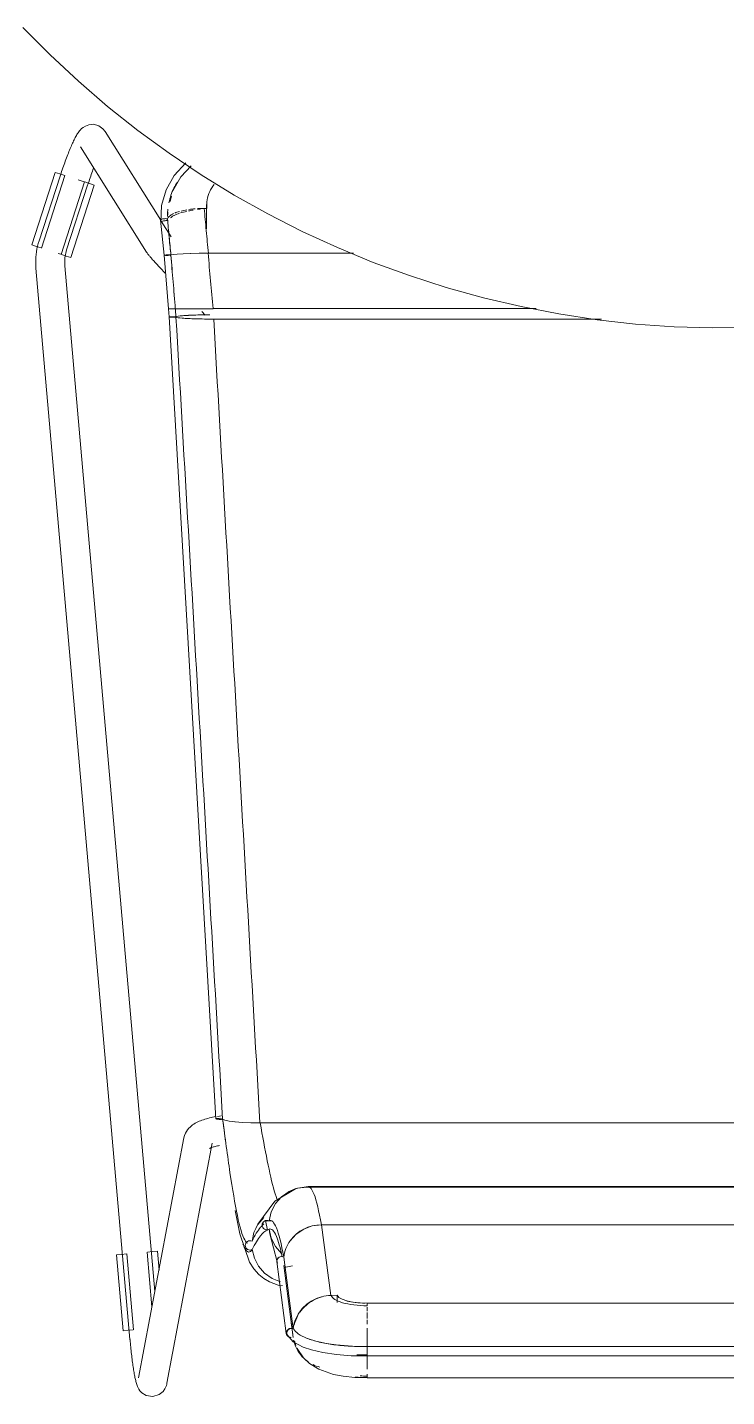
# Model space of a CAD drawing. Header units: millimetres. Extents: x 155927 to 317870, y -36033 to 97293.
# Drawn here: x 230032 to 230321, y 30265 to 30832 of the extents above; entities that cross this region are included whole.
import ezdxf

# ---------------------------------------------------------------- set-up
doc = ezdxf.new("R2010")
doc.units = ezdxf.units.MM
doc.header["$MEASUREMENT"] = 0
doc.layers.add('I-FURN', color=8, linetype='CONTINUOUS', lineweight=9)

msp = doc.modelspace()

# ---------------------------------------------------------------- linework, layer by layer
at = {"layer": 'I-FURN'}
for p, q in [((230029.81, 30832.02), (230041.06, 30820.65)), ((230041.06, 30820.65), (230052.76, 30809.74)), ((230052.76, 30809.74), (230064.89, 30799.3)), ((230064.89, 30799.3), (230077.42, 30789.35)), ((230053.64, 30789.65), (230053.27, 30789.23)), ((230054.1, 30790.12), (230053.64, 30789.65)), ((230054.73, 30790.64), (230054.1, 30790.12)), ((230055.65, 30791.2), (230054.73, 30790.64)), ((230057.03, 30791.72), (230055.65, 30791.2)), ((230059, 30791.9), (230057.03, 30791.72)), ((230061.23, 30791.31), (230059, 30791.9)), ((230062.96, 30790.09), (230061.23, 30791.31)), ((230062.96, 30790.09), (230063.85, 30788.96)), ((230050.33, 30784.05), (230050.09, 30783.52)), ((230050.56, 30784.56), (230050.33, 30784.05)), ((230050.8, 30785.05), (230050.56, 30784.56)), ((230051.03, 30785.52), (230050.8, 30785.05)), ((230051.26, 30785.98), (230051.03, 30785.52)), ((230051.49, 30786.42), (230051.26, 30785.98)), ((230051.72, 30786.84), (230051.49, 30786.42)), ((230051.95, 30787.25), (230051.72, 30786.84)), ((230052.18, 30787.65), (230051.95, 30787.25)), ((230052.42, 30788.05), (230052.18, 30787.65)), ((230052.68, 30788.43), (230052.42, 30788.05)), ((230052.96, 30788.82), (230052.68, 30788.43)), ((230053.27, 30789.23), (230052.96, 30788.82)), ((230086.89, 30752.2), (230063.85, 30788.96)), ((230077.42, 30789.35), (230090.34, 30779.92)), ((230048.11, 30778.71), (230047.86, 30778.04)), ((230048.37, 30779.36), (230048.11, 30778.71)), ((230048.62, 30780), (230048.37, 30779.36)), ((230048.87, 30780.63), (230048.62, 30780)), ((230049.12, 30781.24), (230048.87, 30780.63)), ((230049.36, 30781.83), (230049.12, 30781.24)), ((230049.61, 30782.41), (230049.36, 30781.83)), ((230049.85, 30782.98), (230049.61, 30782.41)), ((230050.09, 30783.52), (230049.85, 30782.98)), ((230053.68, 30782.59), (230080.99, 30739.01)), ((230090.34, 30779.92), (230103.63, 30771)), ((230046.08, 30773.11), (230045.83, 30772.37)), ((230046.33, 30773.83), (230046.08, 30773.11)), ((230046.59, 30774.56), (230046.33, 30773.83)), ((230046.84, 30775.27), (230046.59, 30774.56)), ((230047.09, 30775.98), (230046.84, 30775.27)), ((230047.35, 30776.68), (230047.09, 30775.98)), ((230047.6, 30777.37), (230047.35, 30776.68)), ((230047.86, 30778.04), (230047.6, 30777.37)), ((230058.81, 30773.09), (230058.58, 30772.45)), ((230059.05, 30773.71), (230058.81, 30773.09)), ((230092.49, 30770.78), (230097.23, 30775.93)), ((230095.17, 30770.2), (230099.44, 30774.67)), ((230033.48, 30741.99), (230043.17, 30772)), ((230045.19, 30770.44), (230036.48, 30743.63)), ((230037.52, 30740.68), (230047.21, 30770.69)), ((230043.17, 30772), (230045.12, 30771.37)), ((230045.12, 30771.37), (230047.1, 30770.73)), ((230045.34, 30770.9), (230045.19, 30770.44)), ((230045.59, 30771.64), (230045.34, 30770.9)), ((230045.83, 30772.37), (230045.59, 30771.64)), ((230055.28, 30768.09), (230045.59, 30738.08)), ((230055.19, 30768.12), (230052.71, 30768.92)), ((230055.4, 30768.05), (230057.37, 30767.41)), ((230056.71, 30767.06), (230056.61, 30766.73)), ((230056.94, 30767.75), (230056.71, 30767.06)), ((230057.17, 30768.44), (230056.94, 30767.75)), ((230057.4, 30769.13), (230057.17, 30768.44)), ((230057.37, 30767.41), (230059.33, 30766.78)), ((230057.64, 30769.81), (230057.4, 30769.13)), ((230057.87, 30770.48), (230057.64, 30769.81)), ((230058.11, 30771.15), (230057.87, 30770.48)), ((230058.34, 30771.8), (230058.11, 30771.15)), ((230058.58, 30772.45), (230058.34, 30771.8)), ((230089.1, 30764.77), (230092.49, 30770.78)), ((230091.81, 30764.37), (230095.17, 30770.2)), ((230103.63, 30771), (230117.26, 30762.63)), ((230047.9, 30739.92), (230056.61, 30766.73)), ((230049.64, 30736.77), (230059.33, 30766.78)), ((230087.22, 30758.25), (230089.1, 30764.77)), ((230117.26, 30762.63), (230131.21, 30754.81)), ((230086.94, 30751.34), (230087.22, 30758.25)), ((230104.89, 30757.12), (230105.94, 30757.12)), ((230105.88, 30758.37), (230105.88, 30748.61)), ((230086.82, 30752.23), (230088.24, 30737.74)), ((230091.16, 30745.38), (230087.1, 30751.86)), ((230131.21, 30754.81), (230145.47, 30747.55)), ((230145.47, 30747.55), (230160.01, 30740.87)), ((230035.43, 30741.36), (230033.48, 30741.99)), ((230035.42, 30739.19), (230035.27, 30738.06)), ((230035.62, 30740.31), (230035.42, 30739.19)), ((230037.41, 30740.72), (230035.43, 30741.36)), ((230035.86, 30741.43), (230035.62, 30740.31)), ((230036.15, 30742.54), (230035.86, 30741.43)), ((230036.48, 30743.63), (230036.15, 30742.54)), ((230047.39, 30737.97), (230047.53, 30738.62)), ((230047.53, 30738.62), (230047.7, 30739.26)), ((230047.7, 30739.26), (230047.89, 30739.89)), ((230047.89, 30739.89), (230047.9, 30739.92)), ((230080.99, 30739.01), (230081.2, 30738.68)), ((230081.2, 30738.68), (230081.39, 30738.43)), ((230160.01, 30740.87), (230174.8, 30734.78)), ((230035.1, 30735.78), (230035.09, 30734.64)), ((230035.09, 30734.64), (230035.12, 30733.5)), ((230035.16, 30736.92), (230035.1, 30735.78)), ((230035.12, 30733.5), (230035.19, 30732.36)), ((230035.27, 30738.06), (230035.16, 30736.92)), ((230045.5, 30738.11), (230044.33, 30738.49)), ((230047.68, 30737.4), (230045.71, 30738.04)), ((230047.09, 30735.34), (230047.13, 30736)), ((230047.09, 30734.68), (230047.09, 30735.34)), ((230047.1, 30734.02), (230047.09, 30734.68)), ((230047.15, 30733.36), (230047.1, 30734.02)), ((230047.13, 30736), (230047.19, 30736.66)), ((230084.44, 30308.86), (230047.15, 30733.36)), ((230047.19, 30736.66), (230047.28, 30737.32)), ((230047.28, 30737.32), (230047.39, 30737.97)), ((230049.64, 30736.77), (230047.68, 30737.4)), ((230081.39, 30738.43), (230081.56, 30738.2)), ((230081.56, 30738.2), (230081.73, 30737.98)), ((230081.73, 30737.98), (230081.91, 30737.75)), ((230081.91, 30737.75), (230082.1, 30737.52)), ((230082.1, 30737.52), (230082.31, 30737.28)), ((230082.31, 30737.28), (230082.52, 30737.03)), ((230082.52, 30737.03), (230082.75, 30736.76)), ((230082.75, 30736.76), (230082.99, 30736.48)), ((230082.99, 30736.48), (230083.25, 30736.19)), ((230083.25, 30736.19), (230083.52, 30735.88)), ((230083.52, 30735.88), (230083.81, 30735.56)), ((230083.81, 30735.56), (230084.11, 30735.22)), ((230084.11, 30735.22), (230084.43, 30734.87)), ((230084.43, 30734.87), (230084.76, 30734.51)), ((230084.76, 30734.51), (230085.1, 30734.13)), ((230085.1, 30734.13), (230085.46, 30733.74)), ((230085.46, 30733.74), (230085.82, 30733.34)), ((230085.82, 30733.34), (230086.2, 30732.92)), ((230088.24, 30737.74), (230088.31, 30737.77)), ((230088.31, 30737.77), (230088.24, 30737.74)), ((230088.24, 30737.74), (230090.07, 30715.54)), ((230088.24, 30737.74), (230088.3, 30737.72)), ((230088.31, 30737.72), (230088.24, 30737.74)), ((230088.3, 30737.72), (230088.49, 30737.69)), ((230088.5, 30737.79), (230088.31, 30737.77)), ((230088.49, 30737.69), (230088.31, 30737.72)), ((230088.49, 30737.69), (230088.78, 30737.67)), ((230088.79, 30737.67), (230088.49, 30737.69)), ((230088.79, 30737.81), (230088.5, 30737.79)), ((230088.5, 30737.79), (230088.8, 30737.81)), ((230088.78, 30737.67), (230089.16, 30737.65)), ((230089.18, 30737.83), (230088.79, 30737.81)), ((230089.17, 30737.65), (230088.79, 30737.67)), ((230088.8, 30737.81), (230089.18, 30737.83)), ((230089.16, 30737.65), (230089.62, 30737.64)), ((230089.62, 30737.64), (230089.17, 30737.65)), ((230089.63, 30737.84), (230089.18, 30737.83)), ((230089.18, 30737.83), (230089.63, 30737.84)), ((230089.62, 30737.64), (230090.11, 30737.64)), ((230090.11, 30737.64), (230089.62, 30737.64)), ((230090.12, 30737.85), (230089.63, 30737.84)), ((230089.63, 30737.84), (230090.13, 30737.85)), ((230090.62, 30737.84), (230090.12, 30737.85)), ((230090.13, 30737.85), (230090.62, 30737.84)), ((230090.6, 30737.64), (230091.08, 30737.65)), ((230091.08, 30737.65), (230090.61, 30737.64)), ((230091.09, 30737.83), (230090.62, 30737.84)), ((230090.62, 30737.84), (230091.09, 30737.83)), ((230091.09, 30737.83), (230091.98, 30738.03)), ((230091.98, 30738.03), (230091.09, 30737.83)), ((230091.98, 30738.03), (230093.7, 30738.21)), ((230093.72, 30738.21), (230091.98, 30738.03)), ((230093.71, 30738.21), (230096.15, 30738.36)), ((230096.19, 30738.36), (230093.72, 30738.21)), ((230096.19, 30738.36), (230099.23, 30738.47)), ((230099.29, 30738.47), (230096.19, 30738.36)), ((230102.73, 30738.55), (230099.29, 30738.47)), ((230099.29, 30738.47), (230102.73, 30738.54)), ((230102.82, 30738.55), (230106.47, 30738.57)), ((230106.59, 30738.57), (230102.83, 30738.55)), ((230166.7, 30738.57), (230106.59, 30738.57)), ((230106.59, 30738.57), (230166.7, 30738.57)), ((230174.8, 30734.78), (230189.83, 30729.28)), ((230035.19, 30732.36), (230035.19, 30732.31)), ((230035.2, 30732.31), (230074.14, 30288.99)), ((230086.2, 30732.92), (230086.6, 30732.5)), ((230086.6, 30732.5), (230087, 30732.06)), ((230087, 30732.06), (230087.41, 30731.62)), ((230087.41, 30731.62), (230087.84, 30731.16)), ((230087.84, 30731.16), (230088.27, 30730.7)), ((230088.27, 30730.7), (230088.71, 30730.23)), ((230189.83, 30729.28), (230205.06, 30724.39)), ((230205.06, 30724.39), (230220.48, 30720.11)), ((230220.48, 30720.11), (230236.05, 30716.45)), ((230236.05, 30716.45), (230251.76, 30713.41)), ((230090.34, 30712.18), (230090.07, 30715.54)), ((230090.14, 30715.54), (230090.07, 30715.54)), ((230090.07, 30715.54), (230090.14, 30715.54)), ((230090.13, 30715.54), (230090.07, 30715.54)), ((230090.07, 30715.54), (230090.13, 30715.54)), ((230090.32, 30715.55), (230090.62, 30715.55)), ((230090.61, 30715.55), (230090.32, 30715.55)), ((230090.41, 30712.21), (230090.34, 30712.18)), ((230090.34, 30712.18), (230109.63, 30380.27)), ((230090.34, 30712.18), (230090.41, 30712.16)), ((230090.6, 30712.24), (230090.41, 30712.21)), ((230090.41, 30712.16), (230090.59, 30712.13)), ((230090.59, 30712.13), (230090.89, 30712.11)), ((230090.89, 30712.26), (230090.6, 30712.24)), ((230090.99, 30715.55), (230090.61, 30715.55)), ((230090.62, 30715.55), (230091, 30715.55)), ((230091, 30715.53), (230090.62, 30715.54)), ((230090.62, 30715.54), (230091, 30715.53)), ((230091.28, 30712.28), (230090.89, 30712.26)), ((230090.89, 30712.11), (230091.27, 30712.09)), ((230091.45, 30715.55), (230090.99, 30715.55)), ((230091, 30715.55), (230091.45, 30715.55)), ((230091.46, 30715.53), (230091, 30715.53)), ((230091, 30715.53), (230091.45, 30715.53)), ((230091.27, 30712.09), (230091.72, 30712.08)), ((230091.73, 30712.29), (230091.28, 30712.28)), ((230091.45, 30715.55), (230091.94, 30715.55)), ((230091.94, 30715.55), (230091.45, 30715.55)), ((230091.45, 30715.53), (230091.94, 30715.53)), ((230091.95, 30715.53), (230091.46, 30715.53)), ((230091.72, 30712.08), (230092.21, 30712.07)), ((230092.22, 30712.29), (230091.73, 30712.29)), ((230091.94, 30715.55), (230092.44, 30715.55)), ((230092.43, 30715.55), (230091.94, 30715.55)), ((230091.94, 30715.53), (230092.44, 30715.53)), ((230092.44, 30715.53), (230091.95, 30715.53)), ((230092.21, 30712.07), (230092.71, 30712.07)), ((230092.71, 30712.29), (230092.22, 30712.29)), ((230092.9, 30715.55), (230092.43, 30715.55)), ((230092.44, 30715.55), (230092.91, 30715.55)), ((230092.91, 30715.53), (230092.44, 30715.53)), ((230092.44, 30715.53), (230092.91, 30715.53)), ((230093.18, 30712.28), (230092.71, 30712.29)), ((230092.71, 30712.07), (230093.18, 30712.08)), ((230093.79, 30715.56), (230092.9, 30715.55)), ((230092.91, 30715.55), (230093.79, 30715.56)), ((230094.08, 30712.49), (230093.18, 30712.28)), ((230093.18, 30712.08), (230094.06, 30711.87)), ((230093.79, 30715.56), (230095.54, 30715.58)), ((230095.54, 30715.58), (230093.79, 30715.56)), ((230095.56, 30715.51), (230093.81, 30715.52)), ((230093.81, 30715.52), (230095.56, 30715.51)), ((230094.06, 30711.87), (230095.81, 30711.68)), ((230095.84, 30712.68), (230094.08, 30712.49)), ((230095.54, 30715.58), (230098.04, 30715.59)), ((230098.04, 30715.59), (230095.54, 30715.58)), ((230098.06, 30715.49), (230095.56, 30715.51)), ((230095.56, 30715.51), (230098.06, 30715.49)), ((230095.81, 30711.68), (230098.32, 30711.52)), ((230098.33, 30712.85), (230095.84, 30712.68)), ((230101.17, 30715.6), (230098.04, 30715.59)), ((230098.05, 30715.59), (230101.17, 30715.6)), ((230101.18, 30715.49), (230098.06, 30715.49)), ((230098.06, 30715.49), (230101.18, 30715.49)), ((230098.32, 30711.52), (230101.45, 30711.39)), ((230101.45, 30712.97), (230098.33, 30712.85)), ((230104.74, 30715.6), (230101.17, 30715.6)), ((230101.18, 30715.6), (230104.74, 30715.6)), ((230105, 30713.05), (230101.45, 30712.97)), ((230101.45, 30711.39), (230105.01, 30711.32)), ((230103.83, 30714.46), (230105.31, 30712.93)), ((230104.74, 30715.6), (230108.53, 30715.61)), ((230108.53, 30715.61), (230104.74, 30715.6)), ((230108.52, 30715.48), (230104.74, 30715.48)), ((230104.74, 30715.48), (230108.52, 30715.48)), ((230107.26, 30713.07), (230105, 30713.05)), ((230105.01, 30711.32), (230108.79, 30711.29)), ((230108.53, 30715.61), (230242.27, 30715.61)), ((230242.27, 30715.61), (230108.53, 30715.61)), ((230108.79, 30711.29), (230269.37, 30711.29)), ((230269.37, 30711.29), (230108.79, 30711.29)), ((230251.76, 30713.41), (230267.58, 30711.01)), ((230267.58, 30711.01), (230283.48, 30709.24)), ((230283.48, 30709.24), (230299.44, 30708.11)), ((230299.44, 30708.11), (230315.43, 30707.62)), ((230315.43, 30707.62), (230331.43, 30707.76)), ((230097.98, 30375.79), (230098.49, 30376.38)), ((230098.49, 30376.38), (230099.01, 30376.9)), ((230099.01, 30376.9), (230099.54, 30377.36)), ((230099.54, 30377.36), (230100.07, 30377.76)), ((230100.07, 30377.76), (230100.61, 30378.12)), ((230100.61, 30378.12), (230101.15, 30378.44)), ((230101.15, 30378.44), (230101.68, 30378.73)), ((230101.68, 30378.73), (230102.24, 30379)), ((230102.24, 30379), (230102.8, 30379.25)), ((230102.8, 30379.25), (230103.37, 30379.49)), ((230103.37, 30379.49), (230103.95, 30379.71)), ((230103.95, 30379.71), (230104.54, 30379.91)), ((230104.54, 30379.91), (230105.15, 30380.11)), ((230105.15, 30380.11), (230105.76, 30380.29)), ((230105.76, 30380.29), (230106.39, 30380.46)), ((230106.39, 30380.46), (230107.04, 30380.63)), ((230107.04, 30380.63), (230107.69, 30380.78)), ((230107.69, 30380.78), (230108.36, 30380.92)), ((230108.36, 30380.92), (230109.04, 30381.06)), ((230109.04, 30381.06), (230109.73, 30381.18)), ((230109.69, 30380.33), (230109.63, 30380.27)), ((230109.63, 30380.27), (230109.69, 30380.33)), ((230109.63, 30380.27), (230109.7, 30380.22)), ((230109.7, 30380.22), (230109.63, 30380.27)), ((230109.88, 30380.38), (230109.69, 30380.33)), ((230109.69, 30380.33), (230109.87, 30380.38)), ((230109.7, 30380.22), (230109.9, 30380.17)), ((230109.89, 30380.17), (230109.7, 30380.22)), ((230109.87, 30380.38), (230110.16, 30380.42)), ((230110.17, 30380.42), (230109.88, 30380.38)), ((230110.19, 30380.13), (230109.89, 30380.17)), ((230109.9, 30380.17), (230110.2, 30380.13)), ((230110.16, 30380.42), (230110.54, 30380.46)), ((230110.55, 30380.46), (230110.17, 30380.42)), ((230110.58, 30380.09), (230110.19, 30380.13)), ((230110.2, 30380.13), (230110.58, 30380.09)), ((230110.44, 30381.3), (230111.15, 30381.41)), ((230110.54, 30380.46), (230110.99, 30380.48)), ((230111, 30380.48), (230110.55, 30380.46)), ((230110.58, 30380.09), (230111.04, 30380.07)), ((230111.03, 30380.07), (230110.58, 30380.09)), ((230110.99, 30380.48), (230111.49, 30380.49)), ((230111.49, 30380.49), (230111, 30380.48)), ((230111.53, 30380.06), (230111.03, 30380.07)), ((230111.04, 30380.07), (230111.53, 30380.06)), ((230111.15, 30381.41), (230111.88, 30381.51)), ((230111.99, 30380.48), (230111.49, 30380.49)), ((230111.49, 30380.49), (230111.99, 30380.48)), ((230111.53, 30380.06), (230112.03, 30380.07)), ((230112.02, 30380.07), (230111.53, 30380.06)), ((230112.5, 30380.08), (230112.02, 30380.07)), ((230112.03, 30380.07), (230112.5, 30380.08)), ((230113.4, 30379.69), (230112.5, 30380.08)), ((230112.5, 30380.08), (230113.4, 30379.68)), ((230115.14, 30379.32), (230113.4, 30379.69)), ((230113.4, 30379.68), (230115.15, 30379.32)), ((230117.61, 30379.01), (230115.14, 30379.32)), ((230115.15, 30379.32), (230117.64, 30379.01)), ((230120.69, 30378.77), (230117.64, 30379.01)), ((230117.64, 30379.01), (230120.74, 30378.77)), ((230124.21, 30378.62), (230120.74, 30378.77)), ((230120.74, 30378.77), (230124.28, 30378.61)), ((230127.97, 30378.56), (230124.28, 30378.61)), ((230124.28, 30378.61), (230128.05, 30378.56)), ((230128.05, 30378.56), (230511.45, 30378.56)), ((230511.45, 30378.56), (230128.05, 30378.56)), ((230096.44, 30372.43), (230077.62, 30273.14)), ((230096.44, 30372.43), (230096.7, 30373.41)), ((230096.7, 30373.41), (230097.06, 30374.31)), ((230097.06, 30374.31), (230097.5, 30375.1)), ((230097.5, 30375.1), (230097.98, 30375.79)), ((230089.41, 30270.9), (230108.23, 30370.19)), ((230107.01, 30367.96), (230107.03, 30367.98)), ((230107.03, 30367.98), (230107.11, 30368.02)), ((230107.11, 30368.02), (230107.19, 30368.07)), ((230107.19, 30368.07), (230107.35, 30368.14)), ((230107.35, 30368.14), (230107.54, 30368.23)), ((230107.54, 30368.23), (230107.77, 30368.33)), ((230107.77, 30368.33), (230108.04, 30368.43)), ((230108.04, 30368.43), (230108.34, 30368.53)), ((230108.34, 30368.53), (230108.68, 30368.64)), ((230108.68, 30368.64), (230109.05, 30368.75)), ((230109.05, 30368.75), (230109.44, 30368.86)), ((230109.44, 30368.86), (230109.86, 30368.96)), ((230109.86, 30368.96), (230110.31, 30369.07)), ((230110.31, 30369.07), (230110.78, 30369.17)), ((230110.78, 30369.17), (230111.27, 30369.26)), ((230142.7, 30351.34), (230134.05, 30346.23)), ((230136.86, 30348.05), (230134.35, 30345.17)), ((230134.35, 30345.17), (230136.86, 30348.04)), ((230139.99, 30350.22), (230136.86, 30348.05)), ((230136.86, 30348.04), (230140, 30350.21)), ((230142.85, 30351.41), (230139.68, 30350.04)), ((230143.56, 30351.58), (230139.99, 30350.22)), ((230140, 30350.21), (230143.56, 30351.58)), ((230147.89, 30352.21), (230142.85, 30351.41)), ((230143.56, 30351.58), (230147.35, 30352.05)), ((230147.35, 30352.05), (230143.56, 30351.58)), ((230147.35, 30352.05), (230492.14, 30352.05)), ((230492.14, 30352.05), (230147.35, 30352.05)), ((230186.8, 30352.21), (230147.89, 30352.21)), ((230491.6, 30352.21), (230186.8, 30352.21)), ((230117.74, 30342.36), (230119.64, 30332.7)), ((230134.05, 30346.23), (230127.07, 30336.69)), ((230132.6, 30341.78), (230134.35, 30345.17)), ((230134.35, 30345.17), (230132.6, 30341.78)), ((230125.48, 30333.29), (230127.13, 30336.61)), ((230127.12, 30336.61), (230125.48, 30333.29)), ((230127.07, 30336.69), (230126.18, 30334.94)), ((230129.52, 30339.45), (230127.12, 30336.61)), ((230127.13, 30336.61), (230129.52, 30339.45)), ((230128.86, 30336.31), (230128.93, 30336.8)), ((230128.93, 30336.8), (230128.86, 30336.31)), ((230128.93, 30335.82), (230128.86, 30336.31)), ((230128.86, 30336.31), (230128.93, 30335.82)), ((230128.93, 30336.8), (230129.12, 30337.26)), ((230129.12, 30337.26), (230128.93, 30336.8)), ((230129.12, 30337.26), (230129.41, 30337.66)), ((230129.41, 30337.66), (230129.12, 30337.26)), ((230129.41, 30337.66), (230129.8, 30337.98)), ((230129.79, 30337.98), (230129.41, 30337.66)), ((230130.24, 30338.18), (230129.79, 30337.98)), ((230129.8, 30337.98), (230130.25, 30338.18)), ((230132.77, 30338.08), (230129.89, 30338.03)), ((230130.19, 30338.16), (230131.02, 30334.27)), ((230130.73, 30338.26), (230130.24, 30338.18)), ((230130.25, 30338.18), (230130.74, 30338.26)), ((230131.23, 30338.23), (230130.73, 30338.26)), ((230130.74, 30338.26), (230131.23, 30338.22)), ((230131.7, 30338.06), (230131.23, 30338.23)), ((230131.23, 30338.22), (230131.7, 30338.06)), ((230132.6, 30341.78), (230131.7, 30338.06)), ((230153.39, 30336.46), (230149.62, 30335.98)), ((230157.25, 30307.18), (230153.39, 30336.46)), ((230153.39, 30336.46), (230486.1, 30336.46)), ((230486.1, 30336.46), (230153.39, 30336.46)), ((230119.64, 30332.7), (230123.63, 30320.98)), ((230124.69, 30329.67), (230125.48, 30333.29)), ((230125.48, 30333.29), (230124.69, 30329.67)), ((230129.12, 30335.36), (230128.93, 30335.82)), ((230128.93, 30335.82), (230129.12, 30335.36)), ((230129.41, 30334.96), (230129.12, 30335.36)), ((230129.12, 30335.36), (230129.41, 30334.95)), ((230129.8, 30334.64), (230129.41, 30334.96)), ((230129.41, 30334.95), (230129.79, 30334.64)), ((230129.79, 30334.64), (230130.24, 30334.44)), ((230130.25, 30334.44), (230129.8, 30334.64)), ((230130.24, 30334.44), (230130.73, 30334.36)), ((230130.74, 30334.36), (230130.25, 30334.44)), ((230130.73, 30334.36), (230131.23, 30334.39)), ((230131.23, 30334.4), (230130.74, 30334.36)), ((230131.7, 30334.56), (230131.23, 30334.4)), ((230131.23, 30334.39), (230131.7, 30334.56)), ((230131.7, 30334.56), (230132.6, 30330.84)), ((230132.06, 30332.71), (230131.74, 30334.57)), ((230135.03, 30321.09), (230132.06, 30332.71)), ((230132.6, 30330.84), (230134.35, 30327.45)), ((230142.96, 30332.58), (230140.47, 30329.84)), ((230146.07, 30334.66), (230142.96, 30332.58)), ((230149.62, 30335.98), (230146.07, 30334.66)), ((230081.25, 30325.12), (230083.24, 30302.51)), ((230081.37, 30325.13), (230083.44, 30325.31)), ((230083.44, 30325.31), (230085.48, 30325.49)), ((230086.17, 30317.59), (230085.48, 30325.49)), ((230121.87, 30327.89), (230121.93, 30328.38)), ((230121.93, 30328.38), (230121.87, 30327.89)), ((230121.95, 30327.41), (230121.87, 30327.89)), ((230121.87, 30327.89), (230121.94, 30327.41)), ((230121.93, 30328.38), (230122.11, 30328.84)), ((230122.11, 30328.84), (230121.93, 30328.38)), ((230121.94, 30327.41), (230122.14, 30326.95)), ((230122.14, 30326.95), (230121.95, 30327.41)), ((230122.11, 30328.84), (230122.4, 30329.24)), ((230122.4, 30329.24), (230122.11, 30328.84)), ((230122.44, 30326.56), (230122.14, 30326.95)), ((230122.14, 30326.95), (230122.44, 30326.56)), ((230122.78, 30329.56), (230122.4, 30329.24)), ((230122.4, 30329.24), (230122.78, 30329.55)), ((230122.83, 30326.25), (230122.44, 30326.56)), ((230122.44, 30326.56), (230122.82, 30326.25)), ((230122.78, 30329.55), (230123.23, 30329.76)), ((230123.23, 30329.76), (230122.78, 30329.56)), ((230122.82, 30326.25), (230123.28, 30326.05)), ((230123.28, 30326.06), (230122.83, 30326.25)), ((230123.23, 30329.76), (230123.72, 30329.85)), ((230123.72, 30329.85), (230123.23, 30329.76)), ((230123.78, 30325.98), (230123.28, 30326.06)), ((230123.28, 30326.05), (230123.77, 30325.98)), ((230123.72, 30329.85), (230124.22, 30329.82)), ((230124.22, 30329.83), (230123.72, 30329.85)), ((230123.77, 30325.98), (230124.27, 30326.02)), ((230124.27, 30326.02), (230123.78, 30325.98)), ((230124.69, 30329.67), (230124.22, 30329.83)), ((230124.22, 30329.82), (230124.69, 30329.67)), ((230124.74, 30326.19), (230124.27, 30326.02)), ((230124.27, 30326.02), (230124.74, 30326.19)), ((230124.74, 30326.19), (230125.65, 30322.56)), ((230134.35, 30327.45), (230136.86, 30324.57)), ((230068.57, 30324), (230070.61, 30324.18)), ((230071.33, 30292.59), (230068.57, 30324)), ((230070.61, 30324.18), (230072.68, 30324.36)), ((230075.56, 30292.96), (230072.8, 30324.37)), ((230123.63, 30320.98), (230125.44, 30318.16)), ((230125.65, 30322.56), (230127.39, 30319.24)), ((230135.07, 30321.87), (230135, 30321.41)), ((230135, 30321.41), (230135.06, 30320.94)), ((230135.01, 30321.17), (230138.87, 30291.4)), ((230135.06, 30320.94), (230135.25, 30320.5)), ((230135.25, 30322.32), (230135.07, 30321.87)), ((230135.55, 30322.7), (230135.25, 30322.32)), ((230135.93, 30323), (230135.55, 30322.7)), ((230136.38, 30323.19), (230135.93, 30323)), ((230136.88, 30323.27), (230136.38, 30323.19)), ((230137.37, 30323.23), (230136.88, 30323.27)), ((230141.69, 30293.38), (230137.84, 30323.08)), ((230137.86, 30319.53), (230141.71, 30289.84)), ((230137.99, 30318.75), (230141.48, 30319.44)), ((230125.44, 30318.16), (230127.44, 30315.91)), ((230127.39, 30319.24), (230129.82, 30316.45)), ((230127.44, 30315.91), (230129.6, 30314.13)), ((230129.6, 30314.13), (230131.88, 30312.79)), ((230129.87, 30316.41), (230132.95, 30314.24)), ((230132.95, 30314.24), (230136.47, 30312.84)), ((230131.88, 30312.79), (230135.48, 30311.5)), ((230135.48, 30311.5), (230137.25, 30311.27)), ((230159.97, 30307.25), (230157.25, 30307.18)), ((230159.97, 30307.25), (230159.97, 30304.24)), ((230160.6, 30306.39), (230159.97, 30307.25)), ((230161.96, 30305.6), (230160.6, 30306.39)), ((230163.94, 30304.93), (230161.96, 30305.6)), ((230166.43, 30304.42), (230163.94, 30304.93)), ((230169.28, 30304.1), (230166.43, 30304.42)), ((230172.32, 30303.99), (230169.28, 30304.1)), ((230467.17, 30303.99), (230172.32, 30303.99)), ((230172.32, 30303.93), (230467.17, 30303.93)), ((230172.32, 30300.66), (230172.32, 30302.4)), ((230172.32, 30297.61), (230172.32, 30300.08)), ((230172.32, 30295.25), (230172.32, 30297.09)), ((230073.37, 30292.77), (230071.33, 30292.59)), ((230075.44, 30292.95), (230073.37, 30292.77)), ((230141.55, 30291.03), (230140.94, 30295.8)), ((230172.32, 30290.07), (230172.32, 30293.62)), ((230074.16, 30288.83), (230074.14, 30288.99)), ((230074.23, 30288.08), (230074.16, 30288.83)), ((230074.3, 30287.32), (230074.23, 30288.08)), ((230074.37, 30286.58), (230074.3, 30287.32)), ((230074.44, 30285.83), (230074.37, 30286.58)), ((230074.52, 30285.09), (230074.44, 30285.83)), ((230141.77, 30288), (230139.23, 30290.9)), ((230145.89, 30285.81), (230141.77, 30288)), ((230143.35, 30285.21), (230143.25, 30285.4)), ((230149.35, 30284.65), (230145.89, 30285.81)), ((230147.65, 30289.35), (230151.09, 30288.26)), ((230151.09, 30288.26), (230155.52, 30287.29)), ((230155.52, 30287.29), (230159.53, 30286.7)), ((230159.53, 30286.7), (230166.1, 30286.17)), ((230166.1, 30286.17), (230172.32, 30286.09)), ((230172.32, 30289.87), (230172.32, 30286.06)), ((230172.32, 30286.06), (230172.32, 30289.87)), ((230467.17, 30286.09), (230172.32, 30286.09)), ((230172.32, 30282.13), (230172.32, 30286.08)), ((230172.32, 30286.08), (230172.32, 30285.98)), ((230172.32, 30285.98), (230172.32, 30285.75)), ((230172.32, 30285.75), (230172.32, 30285.42)), ((230172.32, 30285.42), (230172.32, 30285)), ((230074.6, 30284.36), (230074.52, 30285.09)), ((230074.68, 30283.63), (230074.6, 30284.36)), ((230074.76, 30282.92), (230074.68, 30283.63)), ((230074.84, 30282.21), (230074.76, 30282.92)), ((230074.93, 30281.51), (230074.84, 30282.21)), ((230075.01, 30280.82), (230074.93, 30281.51)), ((230075.1, 30280.14), (230075.01, 30280.82)), ((230075.19, 30279.48), (230075.1, 30280.14)), ((230146.03, 30281.31), (230143.35, 30285.21)), ((230148.5, 30279.02), (230146.03, 30281.31)), ((230154.04, 30283.55), (230149.35, 30284.65)), ((230159.66, 30282.71), (230154.04, 30283.55)), ((230165.78, 30282.22), (230159.66, 30282.71)), ((230172.32, 30282.13), (230165.78, 30282.22)), ((230172.32, 30285), (230172.32, 30284.53)), ((230172.32, 30284.53), (230172.32, 30284.03)), ((230172.32, 30284.03), (230172.32, 30283.54)), ((230172.32, 30283.54), (230172.32, 30283.09)), ((230172.32, 30283.09), (230172.32, 30282.7)), ((230172.32, 30282.7), (230172.32, 30282.39)), ((230172.32, 30282.39), (230172.32, 30282.2)), ((230172.32, 30282.37), (230172.32, 30279.34)), ((230172.32, 30279.36), (230172.32, 30282.37)), ((230172.32, 30282.2), (230172.32, 30282.13)), ((230172.32, 30282.13), (230467.17, 30282.13)), ((230075.27, 30278.83), (230075.19, 30279.48)), ((230075.36, 30278.2), (230075.27, 30278.83)), ((230075.45, 30277.58), (230075.36, 30278.2)), ((230075.55, 30276.98), (230075.45, 30277.58)), ((230075.64, 30276.39), (230075.55, 30276.98)), ((230075.73, 30275.82), (230075.64, 30276.39)), ((230075.82, 30275.27), (230075.73, 30275.82)), ((230075.92, 30274.74), (230075.82, 30275.27)), ((230076.01, 30274.22), (230075.92, 30274.74)), ((230076.11, 30273.73), (230076.01, 30274.22)), ((230152.38, 30276.62), (230148.5, 30279.02)), ((230158.43, 30274.5), (230152.38, 30276.62)), ((230162.47, 30273.71), (230158.43, 30274.5)), ((230172.32, 30276.61), (230172.32, 30279.19)), ((230172.32, 30273.11), (230172.32, 30274.58)), ((230076.2, 30273.25), (230076.11, 30273.73)), ((230076.3, 30272.79), (230076.2, 30273.25)), ((230076.4, 30272.35), (230076.3, 30272.79)), ((230076.5, 30271.92), (230076.4, 30272.35)), ((230076.6, 30271.51), (230076.5, 30271.92)), ((230076.71, 30271.1), (230076.6, 30271.51)), ((230076.82, 30270.71), (230076.71, 30271.1)), ((230076.95, 30270.31), (230076.82, 30270.71)), ((230077.09, 30269.91), (230076.95, 30270.31)), ((230077.26, 30269.48), (230077.09, 30269.91)), ((230077.47, 30269), (230077.26, 30269.48)), ((230077.78, 30268.44), (230077.47, 30269)), ((230078.26, 30267.74), (230077.78, 30268.44)), ((230087.85, 30267.47), (230088.6, 30268.55)), ((230088.6, 30268.55), (230088.98, 30269.35)), ((230088.98, 30269.35), (230089.19, 30269.97)), ((230089.19, 30269.97), (230089.33, 30270.48)), ((230089.33, 30270.48), (230089.41, 30270.9)), ((230167.29, 30273.2), (230162.47, 30273.71)), ((230172.32, 30273.09), (230167.29, 30273.2)), ((230172.32, 30273.26), (230172.32, 30273.09)), ((230172.32, 30273.09), (230467.17, 30273.09)), ((230079.11, 30266.83), (230078.26, 30267.74)), ((230080.77, 30265.79), (230079.11, 30266.83)), ((230083.53, 30265.31), (230080.77, 30265.79)), ((230086.28, 30266.14), (230083.53, 30265.31)), ((230086.28, 30266.14), (230087.85, 30267.47))]:
    msp.add_line(p, q, dxfattribs=at)
for centre, major_axis, ratio, start_param, end_param in [((230153.52, 30321.39), (-15.78, 0), 0.955139, 4.720632, 5.68731), ((230153.52, 30321.39), (-15.78, 0), 0.955139, 5.929149, 6.170649), ((230153.52, 30321.39), (-15.78, 0), 0.955139, 5.687432, 5.928979), ((230136.96, 30321.4), (-1.96, 0), 0.955139, 4.501447, 6.790779), ((230172.32, 30288.84), (0, -15.75), 0.000004, 3.431839, 3.614078), ((230172.32, 30277.37), (-12.4, 0), 0.287441, 1.332781, 1.570796)]:
    msp.add_ellipse(centre, major_axis=major_axis, ratio=ratio, start_param=start_param, end_param=end_param, dxfattribs=at)
for points, knots in [([(230090.26, 30759.47), (230090.7, 30761.55), (230091.67, 30764.51), (230093.23, 30767.18), (230093.76, 30767.98)], [-0.8210019, -0.8210019, -0.8210019, -0.8210019, -0.6666667, -0.5975811, -0.5975811, -0.5975811, -0.5975811]), ([(230105.94, 30757.12), (230105.72, 30759.51), (230106.35, 30763.11), (230108.28, 30766.11), (230109.05, 30767.02)], [0, 0, 0, 0, 0.3333333, 0.5, 0.5, 0.5, 0.5]), ([(230086.87, 30752.38), (230086.88, 30752.41), (230086.93, 30752.45), (230087.03, 30752.53), (230087.23, 30752.63), (230087.55, 30752.73), (230087.94, 30752.8), (230088.3, 30752.84), (230088.67, 30752.86), (230089.12, 30752.85), (230089.48, 30752.82), (230089.65, 30752.79)], [0.5555556, 0.5555556, 0.5555556, 0.5555556, 0.5833333, 0.6180556, 0.6527778, 0.7222222, 0.7916667, 0.8263889, 0.8611111, 0.9305556, 1, 1, 1, 1]), ([(230089.75, 30752.06), (230089.53, 30752.07), (230089.05, 30752.06), (230088.29, 30751.97), (230087.63, 30751.82), (230087.19, 30751.65), (230087.04, 30751.53), (230087, 30751.49)], [-1, -1, -1, -1, -0.90625, -0.8125, -0.71875, -0.625, -0.5625, -0.5625, -0.5625, -0.5625]), ([(230090.34, 30712.18), (230090.34, 30712.2), (230090.48, 30712.23), (230090.87, 30712.26), (230091.26, 30712.28), (230091.72, 30712.29), (230092.21, 30712.29), (230092.72, 30712.29), (230093.03, 30712.29), (230093.18, 30712.28)], [-0.5, -0.5, -0.5, -0.5, -0.375, -0.3125, -0.25, -0.1875, -0.125, -0.0625, 0, 0, 0, 0]), ([(230093.17, 30712.08), (230092.95, 30712.08), (230092.46, 30712.07), (230091.83, 30712.07), (230091.37, 30712.08), (230090.95, 30712.1), (230090.5, 30712.13), (230090.34, 30712.16), (230090.34, 30712.18)], [-1, -1, -1, -1, -0.90625, -0.8125, -0.765625, -0.71875, -0.625, -0.501507, -0.501507, -0.501507, -0.501507]), ([(230108.79, 30711.29), (230107.52, 30711.29), (230104.97, 30711.31), (230101.37, 30711.39), (230098.2, 30711.51), (230094.84, 30711.73), (230093.45, 30711.94), (230093.17, 30712.08)], [-1, -1, -1, -1, -0.833333, -0.666667, -0.5, -0.333333, 0, 0, 0, 0]), ([(230093.18, 30712.28), (230093.47, 30712.43), (230094.87, 30712.63), (230098.22, 30712.85), (230101.37, 30712.98), (230104.48, 30713.05), (230106.5, 30713.07), (230107.26, 30713.07)], [-1, -1, -1, -1, -0.6666667, -0.5, -0.3333333, -0.1666667, -0.0664381, -0.0664381, -0.0664381, -0.0664381]), ([(230112.5, 30380.08), (230113.51, 30372.53), (230115.55, 30357.32), (230118.6, 30338.88), (230121.03, 30330.58), (230122.46, 30328.99), (230122.86, 30328.79)], [0, 0, 0, 0, 0.25, 0.5, 0.75, 0.8499412, 0.8499412, 0.8499412, 0.8499412]), ([(230135.34, 30346.28), (230134.86, 30347.43), (230133.4, 30351.67), (230130.97, 30362.39), (230129.02, 30373.17), (230128.05, 30378.56)], [0.375, 0.375, 0.375, 0.375, 0.5, 0.75, 1, 1, 1, 1]), ([(230153.39, 30336.46), (230152.38, 30342.18), (230150.55, 30349.82), (230148.72, 30352.21), (230147.89, 30352.21)], [0, 0, 0, 0, 0.5, 0.9107154, 0.9107154, 0.9107154, 0.9107154]), ([(230124.69, 30329.67), (230125.86, 30332.08), (230127.49, 30334.74), (230129.12, 30336.41), (230129.57, 30336.8)], [0, 0, 0, 0, 0.5, 0.696307, 0.696307, 0.696307, 0.696307]), ([(230124.74, 30326.19), (230125.9, 30328.59), (230128, 30332.02), (230130.09, 30333.8), (230131.02, 30334.27)], [0, 0, 0, 0, 0.5, 0.9025379, 0.9025379, 0.9025379, 0.9025379]), ([(230131.7, 30334.56), (230132.73, 30335.1), (230134.54, 30333.37), (230136.36, 30326.89), (230137.15, 30323.17)], [0, 0, 0, 0, 0.5, 0.8877852, 0.8877852, 0.8877852, 0.8877852]), ([(230120.9, 30328.61), (230121.15, 30327.89), (230122.44, 30324.86), (230123.72, 30324.63), (230124.74, 30326.19)], [0.6866019, 0.6866019, 0.6866019, 0.6866019, 0.75, 1, 1, 1, 1]), ([(230144.52, 30300.26), (230145.96, 30302.31), (230148.9, 30304.82), (230152.47, 30306.38), (230153.72, 30306.63)], [-0.6666667, -0.6666667, -0.6666667, -0.6666667, -0.3333333, -0.1666667, -0.1666667, -0.1666667, -0.1666667]), ([(230141.69, 30293.38), (230141.54, 30293.44), (230141.33, 30293.51), (230141.05, 30293.55), (230140.76, 30293.56), (230140.47, 30293.53), (230140.18, 30293.44), (230139.91, 30293.33), (230139.59, 30293.13), (230139.27, 30292.83), (230139.04, 30292.46), (230138.9, 30292.1), (230138.86, 30291.79), (230138.85, 30291.52), (230138.89, 30291.25), (230138.96, 30291.01), (230139.07, 30290.76), (230139.26, 30290.46), (230139.59, 30290.15), (230139.98, 30289.93), (230140.34, 30289.83), (230140.6, 30289.8), (230140.76, 30289.79), (230140.83, 30289.8)], [0, 0, 0, 0, 0.0555556, 0.0833333, 0.1111111, 0.1666667, 0.1944444, 0.2222222, 0.2777778, 0.3333333, 0.3888889, 0.4444444, 0.4791667, 0.5138889, 0.5486111, 0.5833333, 0.6180556, 0.6527778, 0.7222222, 0.7916667, 0.8263889, 0.8611111, 0.8888889, 0.8888889, 0.8888889, 0.8888889]), ([(230140.93, 30289.81), (230140.76, 30289.81), (230140.47, 30289.85), (230140.09, 30290), (230139.67, 30290.25), (230139.22, 30290.78), (230138.96, 30291.64), (230139.19, 30292.43), (230139.59, 30292.96), (230139.97, 30293.28), (230140.28, 30293.42), (230140.44, 30293.47)], [-0.875, -0.875, -0.875, -0.875, -0.8125, -0.765625, -0.71875, -0.625, -0.5, -0.375, -0.3125, -0.25, -0.1875, -0.1875, -0.1875, -0.1875]), ([(230141.9, 30288.72), (230142.06, 30287.95), (230142.62, 30286.05), (230144.18, 30283.19), (230146.19, 30281), (230147.57, 30280), (230147.97, 30279.73)], [0.0592823, 0.0592823, 0.0592823, 0.0592823, 0.1666667, 0.3333333, 0.5, 0.565028, 0.565028, 0.565028, 0.565028])]:
    msp.add_open_spline(points, degree=3, knots=knots, dxfattribs=at)
for points in [[(230091.32, 30762.19), (230091.06, 30761.48), (230090.87, 30760.75), (230090.75, 30760.02)], [(230089.69, 30754.32), (230089.7, 30755.15), (230089.74, 30755.97), (230089.82, 30756.79)], [(230092.65, 30755.16), (230093.24, 30755.41), (230093.9, 30755.64), (230094.63, 30755.84)], [(230097.7, 30755.91), (230096.78, 30755.7), (230095.83, 30755.46), (230094.99, 30755.22)], [(230095.3, 30756.02), (230096.04, 30756.21), (230096.85, 30756.37), (230097.68, 30756.52)], [(230100.36, 30756.44), (230099.68, 30756.33), (230099.02, 30756.2), (230098.36, 30756.06)], [(230098.53, 30756.66), (230099.38, 30756.78), (230100.26, 30756.9), (230101.17, 30756.96)], [(230103.48, 30756.89), (230103, 30756.83), (230102.53, 30756.77), (230102.06, 30756.71)], [(230102.1, 30757.03), (230103.01, 30757.08), (230103.94, 30757.12), (230104.89, 30757.12)], [(230104.89, 30757.12), (230105.15, 30754.1), (230105.69, 30747.96), (230106.28, 30741.71), (230106.59, 30738.57)], [(230105.94, 30757.12), (230105.89, 30757.63), (230105.87, 30758.14), (230105.88, 30758.65)], [(230089.65, 30752.79), (230089.8, 30753.18), (230090.36, 30753.93), (230091.51, 30754.63), (230092.2, 30754.96)], [(230089.65, 30752.79), (230089.89, 30750.35), (230090.37, 30745.4), (230090.85, 30740.36), (230091.09, 30737.83)], [(230089.8, 30755.57), (230089.74, 30754.92), (230089.73, 30754.27), (230089.74, 30753.62)], [(230092.24, 30754.1), (230091.6, 30753.79), (230091.2, 30753.47), (230090.87, 30753.15)], [(230094.66, 30755.07), (230093.85, 30754.8), (230093.04, 30754.51), (230092.48, 30754.22)], [(230090.37, 30744.73), (230090.61, 30742.39), (230090.84, 30740.02), (230091.08, 30737.65)], [(230091.99, 30726.7), (230091.68, 30730.35), (230091.38, 30734), (230091.08, 30737.65)], [(230092.9, 30715.55), (230092.6, 30719.27), (230092, 30726.7), (230091.39, 30734.13), (230091.09, 30737.83)], [(230107.5, 30727.1), (230107.16, 30730.93), (230106.81, 30734.75), (230106.47, 30738.57)], [(230092.39, 30721.86), (230092.35, 30722.27), (230092.32, 30722.68), (230092.29, 30723.09)], [(230108.53, 30715.61), (230108.19, 30719.44), (230107.84, 30723.27), (230107.5, 30727.1)], [(230092.91, 30715.55), (230092.95, 30714.97), (230093.04, 30713.82), (230093.13, 30712.66), (230093.17, 30712.08)], [(230092.91, 30715.53), (230092.96, 30714.99), (230093.05, 30713.91), (230093.14, 30712.82), (230093.18, 30712.28)], [(230112.5, 30380.08), (230109.28, 30435.32), (230102.84, 30545.92), (230096.4, 30656.68), (230093.18, 30712.08)], [(230118.38, 30544.8), (230115.19, 30600.26), (230111.99, 30655.76), (230108.79, 30711.29)], [(230127.97, 30378.56), (230124.77, 30433.92), (230121.58, 30489.34), (230118.38, 30544.8)], [(230112.51, 30380.07), (230112.9, 30377.01), (230113.29, 30373.92), (230113.67, 30370.87)], [(230147.89, 30352.21), (230147.71, 30352.2), (230147.53, 30352.15), (230147.35, 30352.05)], [(230131.7, 30338.06), (230132.73, 30338.61), (230134.77, 30336.64), (230136.82, 30328.58), (230137.84, 30323.08)], [(230157.25, 30307.18), (230155.96, 30307.14), (230153.45, 30306.78), (230149.85, 30305.36), (230146.71, 30303.17), (230144.18, 30300.34), (230142.42, 30297), (230141.83, 30294.62), (230141.69, 30293.38)], [(230172.32, 30302.86), (230168.53, 30302.92), (230161.14, 30303.89), (230157.75, 30306.05), (230157.5, 30307.17)], [(230163.94, 30304.88), (230165.99, 30304.33), (230168.71, 30304.05), (230171.48, 30303.95)], [(230142.15, 30294.9), (230142.46, 30296.28), (230142.96, 30297.65), (230143.66, 30298.91)], [(230140.93, 30293.56), (230141.09, 30293.57), (230141.26, 30293.57), (230141.42, 30293.53)], [(230172.32, 30286.06), (230169.97, 30286.01), (230165.32, 30286.09), (230158.46, 30286.72), (230152.32, 30287.83), (230147.25, 30289.36), (230143.55, 30291.25), (230142.24, 30292.66), (230141.89, 30293.39)], [(230142.77, 30286.5), (230142.53, 30287.13), (230142.37, 30287.78), (230142.23, 30288.43)], [(230172.32, 30282.66), (230170.89, 30282.63), (230169.47, 30282.64), (230168.06, 30282.67)], [(230149.93, 30278.57), (230150.82, 30278.14), (230151.75, 30277.74), (230152.71, 30277.5)], [(230172.32, 30273.18), (230170.61, 30273.17), (230168.93, 30273.25), (230167.35, 30273.4)]]:
    msp.add_open_spline(points, degree=3, dxfattribs=at)

doc.saveas('drawing.dxf')
